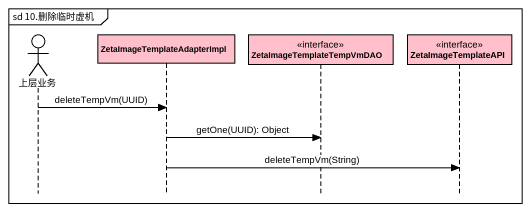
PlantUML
@startuml
mainframe sd 10.删除临时虚机
hide footbox
actor 上层业务 #FFFFFF
participant ZetaImageTemplateAdapterImpl #FFC0CB
participant ZetaImageTemplateTempVmDAO <<interface>> #FFC0CB
participant ZetaImageTemplateAPI <<interface>> #FFC0CB

上层业务 -> ZetaImageTemplateAdapterImpl : deleteTempVm(UUID)
ZetaImageTemplateAdapterImpl -> ZetaImageTemplateTempVmDAO : getOne(UUID): Object
ZetaImageTemplateAdapterImpl -> ZetaImageTemplateAPI : deleteTempVm(String)
@enduml
